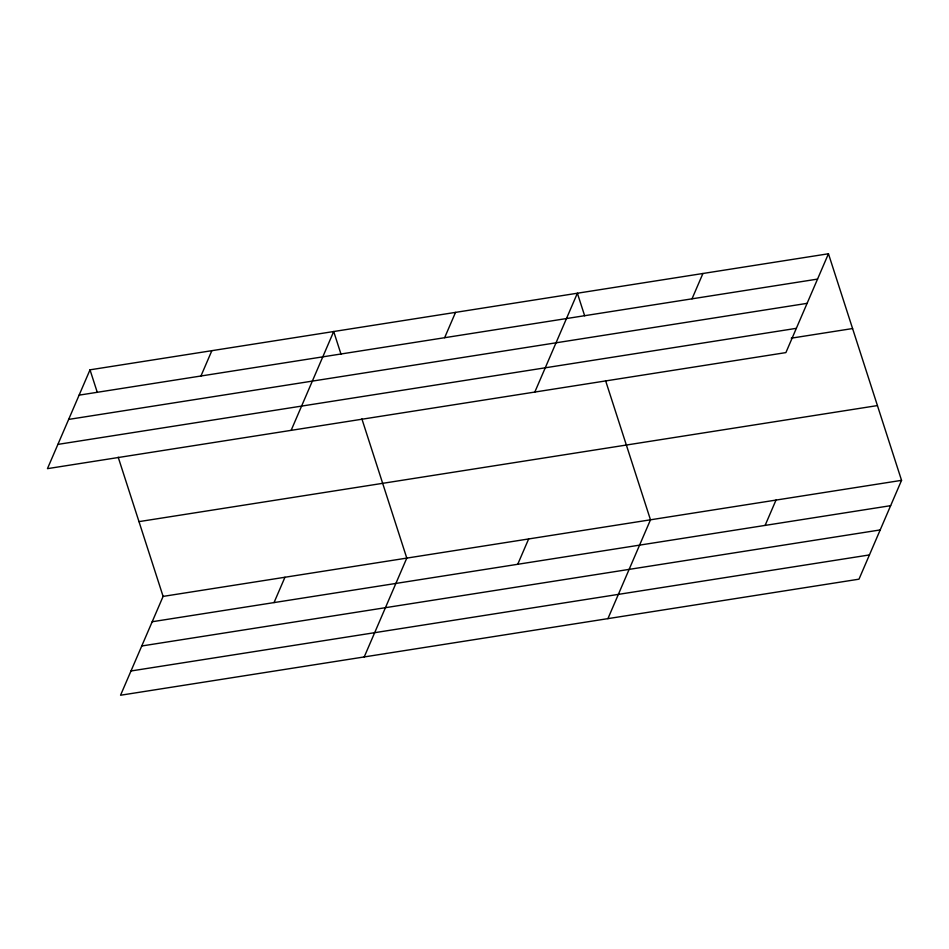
<?xml version="1.0" encoding="UTF-8"?>
<svg xmlns="http://www.w3.org/2000/svg" width="949" height="949" viewBox="0 0 949 949"><rect width="100%" height="100%" fill="white"/><g stroke="black" fill="none" stroke-linecap="round" stroke-linejoin="round"><path stroke-width="1.42" d="M90.013 369.825L47.45 468.652L785.891 352.601L828.453 253.763L90.013 369.825L97.296 392.4M200.951 376.006L211.852 350.667M118.198 457.204L163.109 596.399L120.547 695.237L858.987 579.175L901.55 480.348L828.453 253.763M291.141 430.348L333.704 331.521L340.976 354.096M274.036 602.579L284.949 577.253M444.63 337.702L455.544 312.375M364.226 656.933L406.789 558.107L361.889 418.9M534.821 392.056L577.383 293.229L584.667 315.803M517.727 564.287L528.64 538.961M692.011 298.828L702.924 273.502M607.918 618.641L650.48 519.815L605.569 380.608M765.108 525.414L776.009 500.076M79.099 395.152L817.552 279.101M68.66 419.411L807.101 303.348M57.901 444.393L796.341 328.342M791.264 338.176L852.582 328.544M138.981 521.63L877.434 405.579M163.109 596.399L901.55 480.348M152.196 621.737L890.636 505.675M141.745 645.984L880.197 529.933M130.986 670.979L869.438 554.928"/></g></svg>
